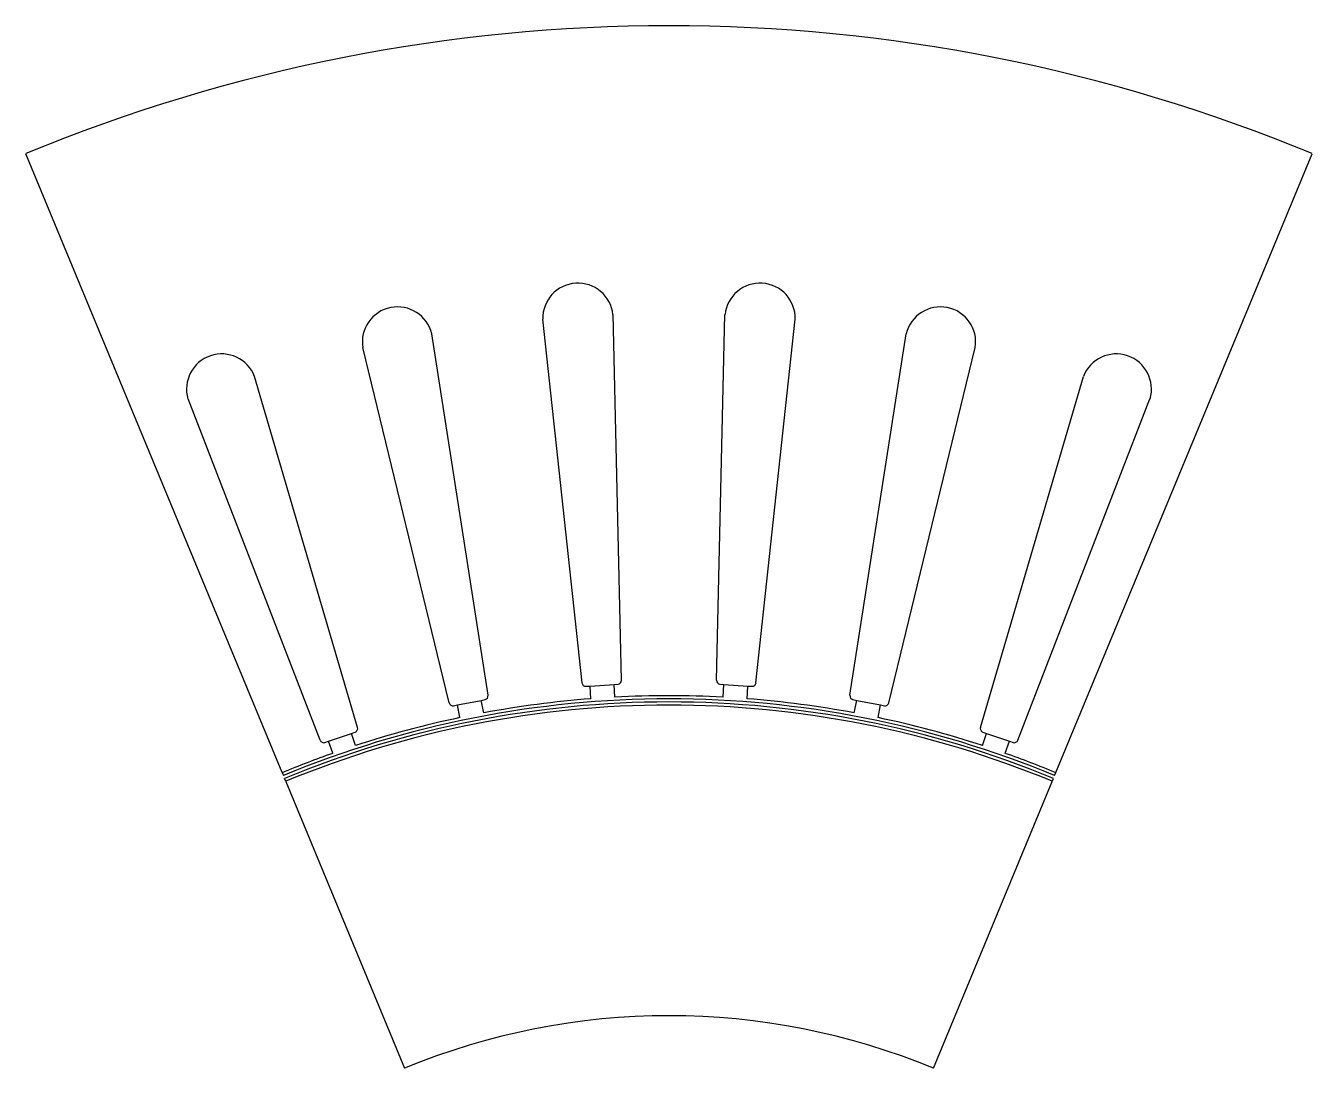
# Model space of a CAD drawing. Extents: x -52 to 52, y 51 to 135.
import ezdxf

# ---------------------------------------------------------------- set-up
doc = ezdxf.new("R2010")
doc.units = 0
doc.layers.add('default', color=7, linetype='CONTINUOUS')

msp = doc.modelspace()

# ---------------------------------------------------------------- linework, layer by layer
at = {"layer": 'default'}
for p, q in [((-30.98, 74.79), (-51.52, 124.37)), ((30.98, 74.79), (51.52, 124.37)), ((-3.8, 82.19), (-4.48, 111.49)), ((3.8, 82.19), (4.48, 111.49)), ((-6.96, 81.98), (-10.11, 111.12)), ((6.96, 81.98), (10.11, 111.12)), ((-14.49, 80.99), (-19, 109.95)), ((14.49, 80.99), (19, 109.95)), ((-17.6, 80.37), (-24.52, 108.85)), ((17.6, 80.37), (24.52, 108.85)), ((-24.94, 78.4), (-33.19, 106.53)), ((24.94, 78.4), (33.19, 106.53)), ((-27.94, 77.38), (-38.52, 104.72)), ((27.94, 77.38), (38.52, 104.72)), ((-6.65, 81.71), (-6.32, 81.73)), ((-6.32, 81.73), (-4.4, 81.86)), ((-6.26, 80.71), (-6.32, 81.73)), ((-4.4, 81.86), (-4.08, 81.88)), ((-4.33, 80.83), (-4.4, 81.86)), ((4.08, 81.88), (4.4, 81.86)), ((4.33, 80.83), (4.4, 81.86)), ((4.4, 81.86), (6.32, 81.73)), ((6.26, 80.71), (6.32, 81.73)), ((6.32, 81.73), (6.65, 81.71)), ((-16.94, 80.21), (-15.05, 80.58)), ((-15.05, 80.58), (-14.73, 80.65)), ((-14.84, 79.58), (-15.05, 80.58)), ((14.73, 80.65), (15.05, 80.58)), ((14.84, 79.58), (15.05, 80.58)), ((15.05, 80.58), (16.94, 80.21)), ((-17.25, 80.14), (-16.94, 80.21)), ((-16.74, 79.2), (-16.94, 80.21)), ((16.74, 79.2), (16.94, 80.21)), ((16.94, 80.21), (17.25, 80.14)), ((-27.57, 77.21), (-27.26, 77.31)), ((-27.26, 77.31), (-25.43, 77.93)), ((-26.93, 76.34), (-27.26, 77.31)), ((-25.43, 77.93), (-25.13, 78.03)), ((-25.1, 76.96), (-25.43, 77.93)), ((25.1, 76.96), (25.43, 77.93)), ((25.13, 78.03), (25.43, 77.93)), ((25.43, 77.93), (27.26, 77.31)), ((26.93, 76.34), (27.26, 77.31)), ((27.26, 77.31), (27.57, 77.21)), ((-30.98, 74.79), (-30.88, 74.56)), ((-30.69, 74.09), (-30.79, 74.33)), ((30.69, 74.09), (30.79, 74.33)), ((30.88, 74.56), (30.98, 74.79)), ((-30.69, 74.09), (-21.17, 51.11)), ((21.17, 51.11), (30.69, 74.09))]:
    msp.add_line(p, q, dxfattribs=at)
for centre, radius, start, end in [((0, 0), 134.62, 67.5, 112.5), ((-7.29, 111.18), 2.82, 6.155, 181.345), ((7.29, 111.18), 2.82, 358.655, 173.845), ((-21.74, 109.28), 2.82, 13.655, 188.845), ((21.74, 109.28), 2.82, 351.155, 166.345), ((-35.82, 105.51), 2.82, 21.155, 196.345), ((35.82, 105.51), 2.82, 343.655, 158.845), ((-6.67, 82.01), 0.3, 186.158, 273.748), ((-4.1, 82.18), 0.3, 273.752, 1.342), ((4.1, 82.18), 0.3, 178.658, 266.248), ((6.67, 82.01), 0.3, 266.252, 353.842), ((0, 0), 80.7, 67.5, 112.5), ((0, 0), 80.45, 67.5, 112.5), ((-17.31, 80.44), 0.3, 193.658, 281.248), ((0.01, -0.05), 81, 94.435, 100.565), ((-14.79, 80.94), 0.3, 281.252, 8.842), ((0, -0.05), 81, 86.935, 93.065), ((-0.01, -0.05), 81, 79.435, 85.565), ((14.79, 80.94), 0.3, 171.158, 258.748), ((17.31, 80.44), 0.3, 258.752, 346.342), ((0, 0), 80.2, 67.5, 112.5), ((-25.23, 78.32), 0.3, 288.752, 16.342), ((0.01, -0.05), 81, 101.935, 108.065), ((-0.01, -0.05), 81, 71.935, 78.065), ((25.23, 78.32), 0.3, 163.658, 251.248), ((-27.66, 77.49), 0.3, 201.158, 288.748), ((27.66, 77.49), 0.3, 251.252, 338.842), ((-0.03, 0.07), 80.87, 109.4315, 112.5015), ((0.03, 0.07), 80.87, 67.4985, 70.5685), ((0, 0), 55.32, 67.5, 112.5)]:
    msp.add_arc(centre, radius, start, end, dxfattribs=at)

doc.saveas('drawing.dxf')
